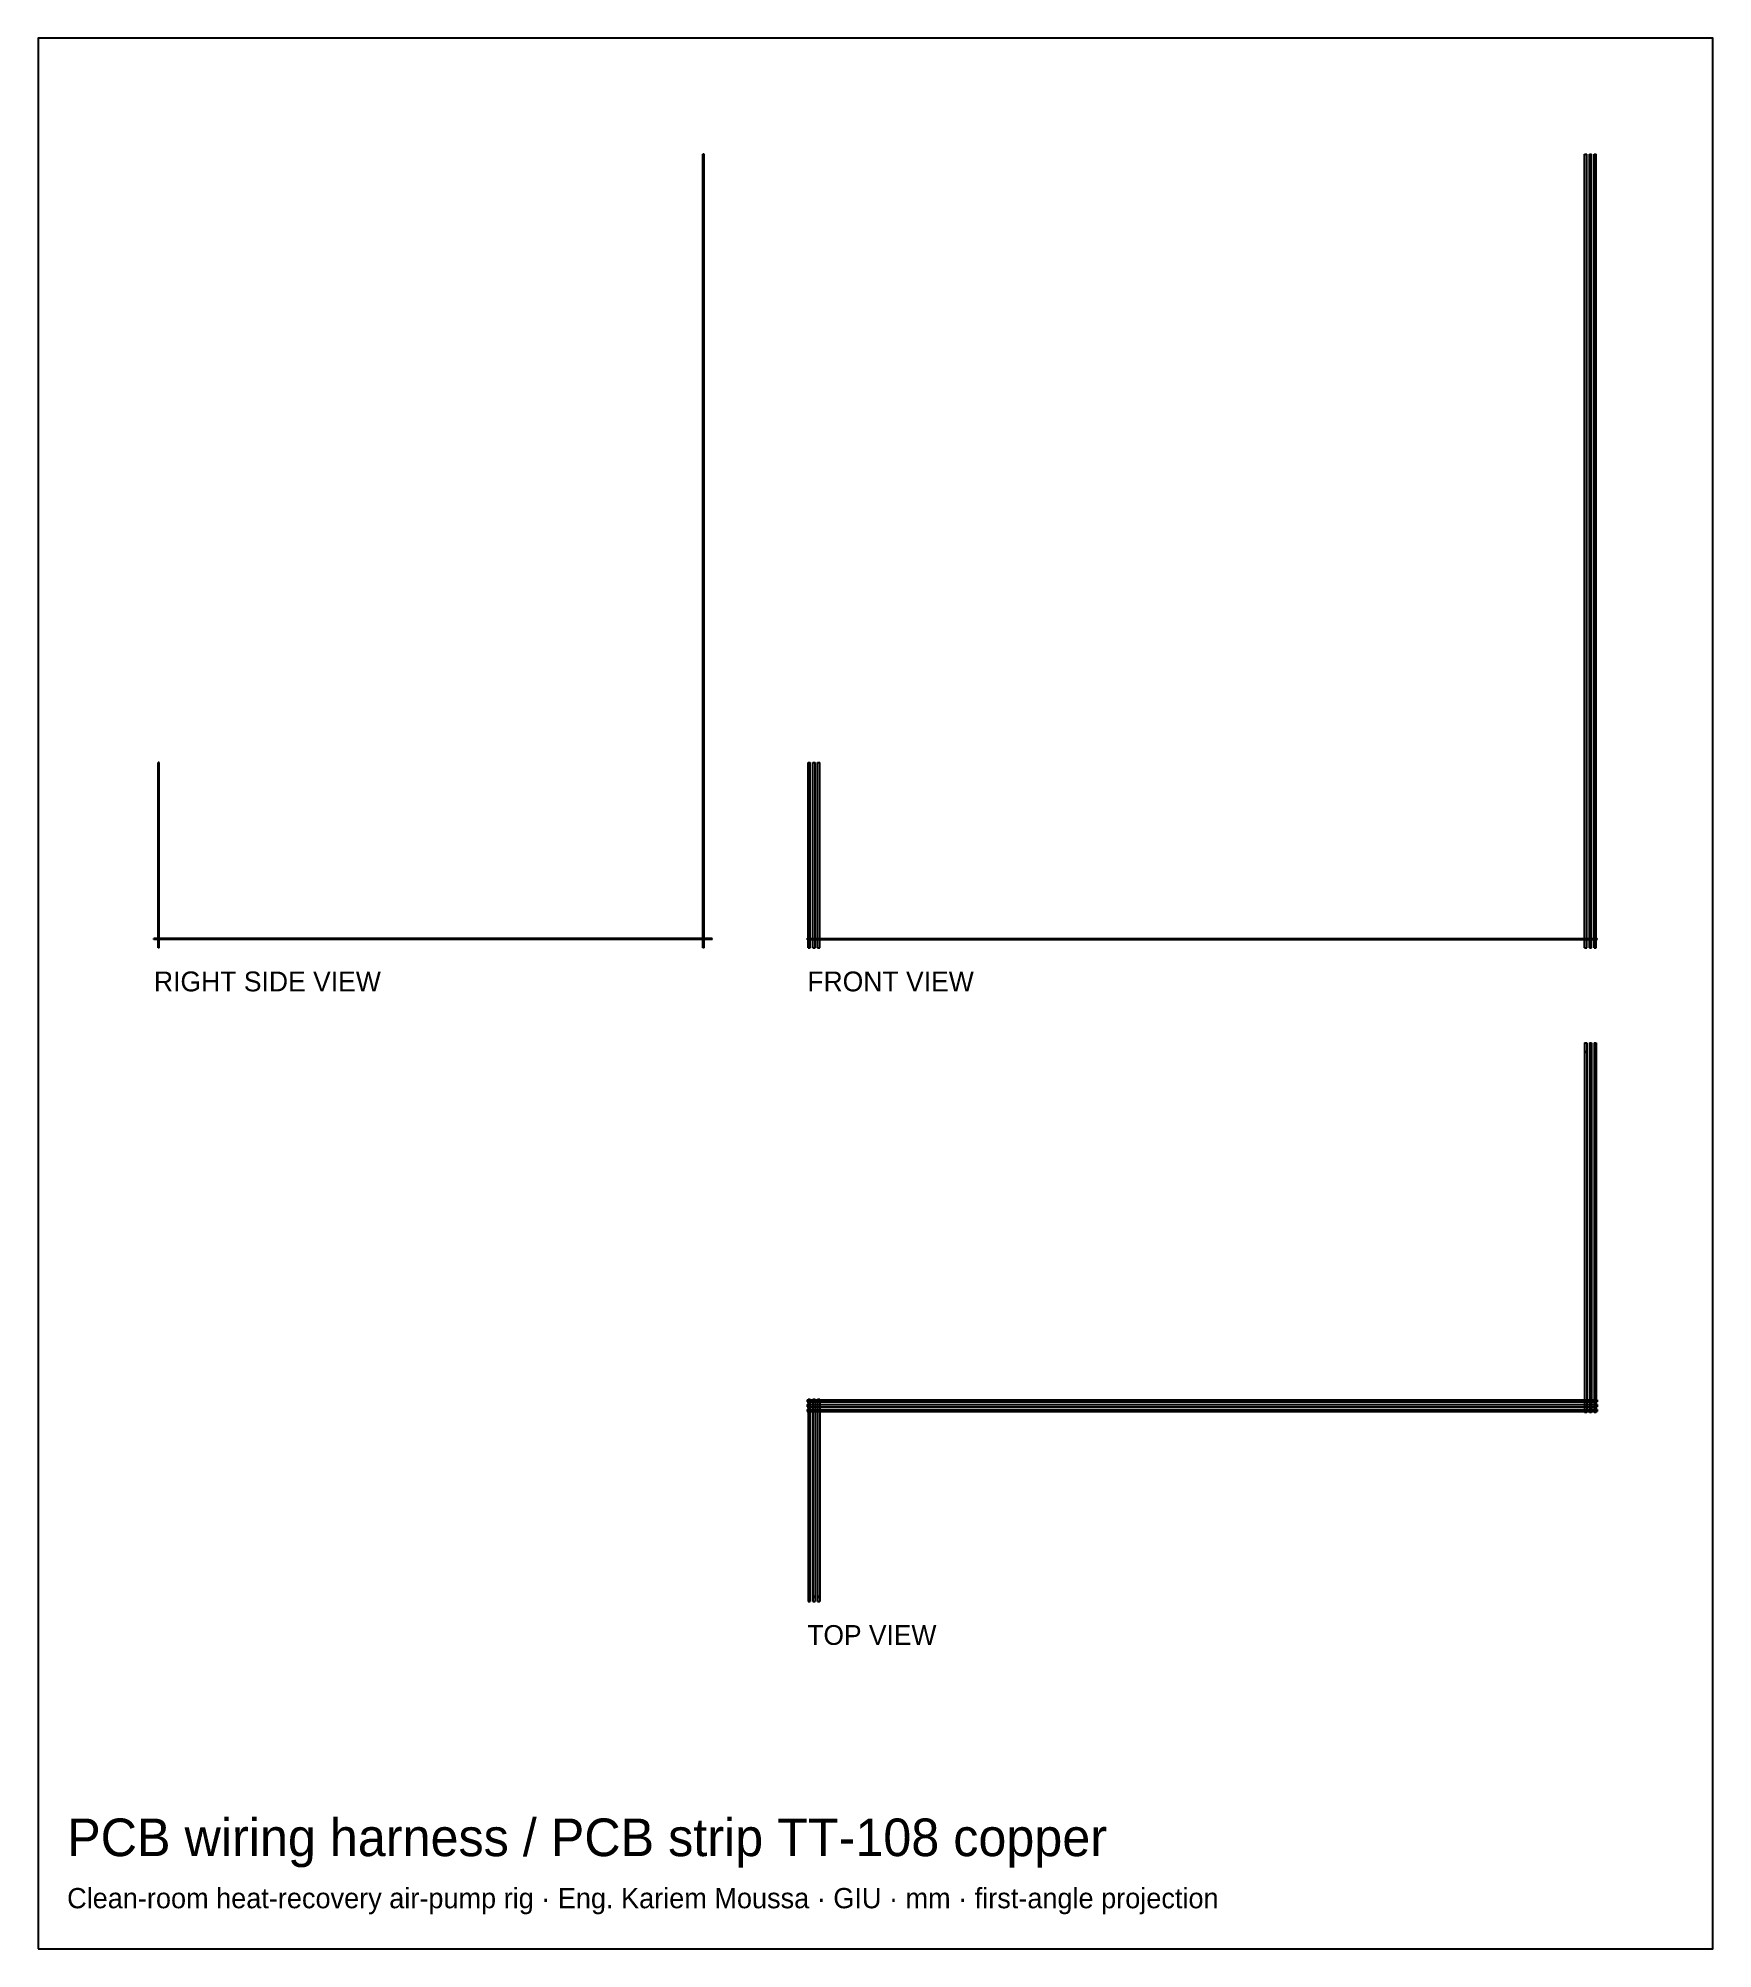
# Model space of a CAD drawing. Header units: millimetres. Extents: x -668 to -101, y -331 to 315.
import ezdxf

# ---------------------------------------------------------------- set-up
doc = ezdxf.new("R2010")
doc.units = ezdxf.units.MM
for name, color, linetype in [('BORDER', 7, 'Continuous'), ('HIDDEN', 8, 'Continuous'), ('TEXT', 5, 'Continuous'), ('VISIBLE', 7, 'Continuous')]:
    doc.layers.add(name, color=color, linetype=linetype)

msp = doc.modelspace()

# ---------------------------------------------------------------- linework, layer by layer
at = {"layer": 'BORDER'}
msp.add_lwpolyline([(-668.3728, -331.1695), (-101.3616, -331.1695), (-101.3616, 315.4384), (-668.3728, 315.4384)], close=True, dxfattribs=at)
at = {"layer": 'HIDDEN'}
for points in [[(-442.9344, 276.25), (-443.2844, 276.25)], [(-443.2844, 7.63), (-443.2844, 276.25)], [(-442.9344, 276.25), (-443.2844, 276.25)], [(-443.2844, 7.63), (-443.2844, 276.25)], [(-442.9344, 276.25), (-443.2844, 276.25)], [(-443.2844, 7.63), (-443.2844, 276.25)], [(-442.9344, 276.25), (-443.2844, 276.25)], [(-443.2844, 7.63), (-443.2844, 276.25)], [(-442.9344, 276.25), (-443.2844, 276.25)], [(-443.2844, 7.63), (-443.2844, 276.25)], [(-442.9344, 7.63), (-442.9344, 276.25)], [(-442.9344, 7.63), (-442.9344, 276.25)], [(-442.9344, 7.63), (-442.9344, 276.25)], [(-442.9344, 7.63), (-442.9344, 276.25)], [(-442.9344, 7.63), (-442.9344, 276.25)], [(-144.75, 276.25), (-144.05, 276.25)], [(-144.75, 7.63), (-144.75, 276.25)], [(-144.05, 7.63), (-144.05, 276.25)], [(-143.15, 276.25), (-142.45, 276.25)], [(-143.15, 7.63), (-143.15, 276.25)], [(-142.45, 7.63), (-142.45, 276.25)], [(-141.55, 276.25), (-140.85, 276.25)], [(-141.55, 7.63), (-141.55, 276.25)], [(-140.85, 7.63), (-140.85, 276.25)], [(-627.4344, 70.35), (-627.7844, 70.35)], [(-627.7844, 7.63), (-627.7844, 70.35)], [(-627.4344, 70.35), (-627.7844, 70.35)], [(-627.7844, 7.63), (-627.7844, 70.35)], [(-627.4344, 70.35), (-627.7844, 70.35)], [(-627.7844, 7.63), (-627.7844, 70.35)], [(-627.4344, 70.35), (-627.7844, 70.35)], [(-627.7844, 7.63), (-627.7844, 70.35)], [(-627.4344, 70.35), (-627.7844, 70.35)], [(-627.7844, 7.63), (-627.7844, 70.35)], [(-627.4344, 7.63), (-627.4344, 70.35)], [(-627.4344, 7.63), (-627.4344, 70.35)], [(-627.4344, 7.63), (-627.4344, 70.35)], [(-627.4344, 7.63), (-627.4344, 70.35)], [(-627.4344, 7.63), (-627.4344, 70.35)], [(-407.65, 70.35), (-406.95, 70.35)], [(-407.65, 7.63), (-407.65, 70.35)], [(-406.95, 7.63), (-406.95, 70.35)], [(-406.05, 70.35), (-405.35, 70.35)], [(-406.05, 7.63), (-406.05, 70.35)], [(-405.35, 7.63), (-405.35, 70.35)], [(-404.45, 70.35), (-403.75, 70.35)], [(-404.45, 7.63), (-404.45, 70.35)], [(-403.75, 7.63), (-403.75, 70.35)], [(-560.6844, 10.73), (-629.1844, 10.73)], [(-629.1844, 10.38), (-629.1844, 10.73)], [(-560.6844, 10.73), (-629.1844, 10.73)], [(-629.1844, 10.38), (-629.1844, 10.73)], [(-560.6844, 10.73), (-629.1844, 10.73)], [(-629.1844, 10.38), (-629.1844, 10.73)], [(-560.6844, 10.73), (-629.1844, 10.73)], [(-629.1844, 10.38), (-629.1844, 10.73)], [(-560.6844, 10.73), (-629.1844, 10.73)], [(-629.1844, 10.38), (-629.1844, 10.73)], [(-560.6844, 10.38), (-629.1844, 10.38)], [(-560.6844, 10.38), (-629.1844, 10.38)], [(-560.6844, 10.38), (-629.1844, 10.38)], [(-560.6844, 10.38), (-629.1844, 10.38)], [(-560.6844, 10.38), (-629.1844, 10.38)], [(-627.4344, 7.63), (-627.7844, 7.63)], [(-627.4344, 7.63), (-627.7844, 7.63)], [(-627.4344, 7.63), (-627.7844, 7.63)], [(-627.4344, 7.63), (-627.7844, 7.63)], [(-627.4344, 7.63), (-627.7844, 7.63)], [(-440.1844, 10.73), (-565.1844, 10.73)], [(-565.1844, 10.38), (-565.1844, 10.73)], [(-440.1844, 10.73), (-565.1844, 10.73)], [(-565.1844, 10.38), (-565.1844, 10.73)], [(-440.1844, 10.73), (-565.1844, 10.73)], [(-565.1844, 10.38), (-565.1844, 10.73)], [(-440.1844, 10.73), (-565.1844, 10.73)], [(-565.1844, 10.38), (-565.1844, 10.73)], [(-440.1844, 10.73), (-565.1844, 10.73)], [(-565.1844, 10.38), (-565.1844, 10.73)], [(-560.6844, 10.73), (-565.1844, 10.73)], [(-440.1844, 10.38), (-565.1844, 10.38)], [(-440.1844, 10.38), (-565.1844, 10.38)], [(-440.1844, 10.38), (-565.1844, 10.38)], [(-440.1844, 10.38), (-565.1844, 10.38)], [(-440.1844, 10.38), (-565.1844, 10.38)], [(-560.6844, 10.38), (-565.1844, 10.38)], [(-564.1844, 10.73), (-564.8844, 10.73)], [(-564.8844, 10.38), (-564.8844, 10.73)], [(-564.1844, 10.38), (-564.8844, 10.38)], [(-564.1844, 10.38), (-564.1844, 10.73)], [(-562.5844, 10.73), (-563.2844, 10.73)], [(-563.2844, 10.38), (-563.2844, 10.73)], [(-562.5844, 10.38), (-563.2844, 10.38)], [(-562.5844, 10.38), (-562.5844, 10.73)], [(-560.9844, 10.73), (-561.6844, 10.73)], [(-561.6844, 10.38), (-561.6844, 10.73)], [(-560.9844, 10.38), (-561.6844, 10.38)], [(-560.9844, 10.38), (-560.9844, 10.73)], [(-560.6844, 10.38), (-560.6844, 10.73)], [(-560.6844, 10.38), (-560.6844, 10.73)], [(-560.6844, 10.38), (-560.6844, 10.73)], [(-560.6844, 10.38), (-560.6844, 10.73)], [(-560.6844, 10.38), (-560.6844, 10.73)], [(-560.6844, 10.38), (-560.6844, 10.73)], [(-442.9344, 7.63), (-443.2844, 7.63)], [(-442.9344, 7.63), (-443.2844, 7.63)], [(-442.9344, 7.63), (-443.2844, 7.63)], [(-442.9344, 7.63), (-443.2844, 7.63)], [(-442.9344, 7.63), (-443.2844, 7.63)], [(-440.1844, 10.38), (-440.1844, 10.73)], [(-440.1844, 10.38), (-440.1844, 10.73)], [(-440.1844, 10.38), (-440.1844, 10.73)], [(-440.1844, 10.38), (-440.1844, 10.73)], [(-440.1844, 10.38), (-440.1844, 10.73)], [(-407.95, 10.73), (-140.55, 10.73)], [(-407.95, 10.73), (-140.55, 10.73)], [(-407.95, 10.38), (-407.95, 10.73)], [(-407.95, 10.38), (-407.95, 10.73)], [(-407.95, 10.73), (-140.55, 10.73)], [(-407.95, 10.73), (-140.55, 10.73)], [(-407.95, 10.38), (-407.95, 10.73)], [(-407.95, 10.38), (-407.95, 10.73)], [(-407.95, 10.73), (-140.55, 10.73)], [(-407.95, 10.38), (-407.95, 10.73)], [(-407.95, 10.38), (-140.55, 10.38)], [(-407.95, 10.38), (-140.55, 10.38)], [(-407.95, 10.38), (-140.55, 10.38)], [(-407.95, 10.38), (-140.55, 10.38)], [(-407.95, 10.38), (-140.55, 10.38)], [(-407.65, 10.73), (-406.95, 10.73)], [(-407.65, 10.73), (-406.95, 10.73)], [(-407.65, 10.38), (-407.65, 10.73)], [(-407.65, 10.38), (-406.95, 10.38)], [(-407.65, 10.38), (-406.95, 10.38)], [(-407.65, 7.63), (-406.95, 7.63)], [(-406.95, 10.38), (-406.95, 10.73)], [(-406.05, 10.73), (-405.35, 10.73)], [(-406.05, 10.73), (-405.35, 10.73)], [(-406.05, 10.38), (-406.05, 10.73)], [(-406.05, 10.38), (-405.35, 10.38)], [(-406.05, 10.38), (-405.35, 10.38)], [(-406.05, 7.63), (-405.35, 7.63)], [(-405.35, 10.38), (-405.35, 10.73)], [(-404.45, 10.73), (-403.75, 10.73)], [(-404.45, 10.73), (-403.75, 10.73)], [(-404.45, 10.38), (-404.45, 10.73)], [(-404.45, 10.38), (-403.75, 10.38)], [(-404.45, 10.38), (-403.75, 10.38)], [(-404.45, 7.63), (-403.75, 7.63)], [(-403.75, 10.38), (-403.75, 10.73)], [(-144.75, 10.38), (-144.75, 10.73)], [(-144.75, 10.73), (-144.05, 10.73)], [(-144.75, 10.38), (-144.75, 10.73)], [(-144.75, 10.38), (-144.05, 10.38)], [(-144.75, 7.63), (-144.05, 7.63)], [(-144.05, 10.38), (-144.05, 10.73)], [(-144.05, 10.38), (-144.05, 10.73)], [(-143.15, 10.38), (-143.15, 10.73)], [(-143.15, 10.73), (-142.45, 10.73)], [(-143.15, 10.38), (-143.15, 10.73)], [(-143.15, 10.38), (-142.45, 10.38)], [(-143.15, 7.63), (-142.45, 7.63)], [(-142.45, 10.38), (-142.45, 10.73)], [(-142.45, 10.38), (-142.45, 10.73)], [(-141.55, 10.38), (-141.55, 10.73)], [(-141.55, 10.73), (-140.85, 10.73)], [(-141.55, 10.38), (-141.55, 10.73)], [(-141.55, 10.38), (-140.85, 10.38)], [(-141.55, 7.63), (-140.85, 7.63)], [(-140.85, 10.38), (-140.85, 10.73)], [(-140.85, 10.38), (-140.85, 10.73)], [(-140.55, 10.38), (-140.55, 10.73)], [(-140.55, 10.38), (-140.55, 10.73)], [(-140.55, 10.38), (-140.55, 10.73)], [(-140.55, 10.38), (-140.55, 10.73)], [(-140.55, 10.38), (-140.55, 10.73)], [(-144.75, -24.6044), (-144.05, -24.6044)], [(-144.75, -24.6044), (-144.75, -149.6044)], [(-144.05, -24.6044), (-144.05, -149.6044)], [(-143.15, -24.6044), (-142.45, -24.6044)], [(-143.15, -24.6044), (-143.15, -149.6044)], [(-142.45, -24.6044), (-142.45, -149.6044)], [(-141.55, -24.6044), (-140.85, -24.6044)], [(-141.55, -24.6044), (-141.55, -149.6044)], [(-140.85, -24.6044), (-140.85, -149.6044)], [(-144.75, -27.3544), (-144.05, -27.3544)], [(-144.75, -27.3544), (-144.75, -27.7044)], [(-144.75, -27.7044), (-144.05, -27.7044)], [(-144.05, -27.3544), (-144.05, -27.7044)], [(-143.15, -27.3544), (-142.45, -27.3544)], [(-143.15, -27.3544), (-143.15, -27.7044)], [(-143.15, -27.7044), (-142.45, -27.7044)], [(-142.45, -27.3544), (-142.45, -27.7044)], [(-141.55, -27.3544), (-140.85, -27.3544)], [(-141.55, -27.3544), (-141.55, -27.7044)], [(-141.55, -27.7044), (-140.85, -27.7044)], [(-140.85, -27.3544), (-140.85, -27.7044)], [(-407.95, -145.4044), (-140.55, -145.4044)], [(-407.95, -145.4044), (-407.95, -146.1044)], [(-407.95, -146.1044), (-140.55, -146.1044)], [(-407.95, -147.0044), (-140.55, -147.0044)], [(-407.95, -147.0044), (-407.95, -147.7044)], [(-407.95, -147.7044), (-140.55, -147.7044)], [(-407.95, -148.6044), (-140.55, -148.6044)], [(-407.95, -148.6044), (-407.95, -149.3044)], [(-407.65, -145.1044), (-406.95, -145.1044)], [(-407.65, -145.1044), (-407.65, -213.6044)], [(-406.95, -145.1044), (-406.95, -213.6044)], [(-406.05, -145.1044), (-405.35, -145.1044)], [(-406.05, -145.1044), (-406.05, -213.6044)], [(-405.35, -145.1044), (-405.35, -213.6044)], [(-404.45, -145.1044), (-403.75, -145.1044)], [(-404.45, -145.1044), (-404.45, -213.6044)], [(-403.75, -145.1044), (-403.75, -213.6044)], [(-140.55, -145.4044), (-140.55, -146.1044)], [(-140.55, -147.0044), (-140.55, -147.7044)], [(-140.55, -148.6044), (-140.55, -149.3044)], [(-407.95, -149.3044), (-140.55, -149.3044)], [(-144.75, -149.6044), (-144.05, -149.6044)], [(-143.15, -149.6044), (-142.45, -149.6044)], [(-141.55, -149.6044), (-140.85, -149.6044)], [(-407.65, -211.8544), (-406.95, -211.8544)], [(-407.65, -211.8544), (-407.65, -212.2044)], [(-407.65, -212.2044), (-406.95, -212.2044)], [(-406.95, -211.8544), (-406.95, -212.2044)], [(-406.05, -211.8544), (-405.35, -211.8544)], [(-406.05, -211.8544), (-406.05, -212.2044)], [(-406.05, -212.2044), (-405.35, -212.2044)], [(-405.35, -211.8544), (-405.35, -212.2044)], [(-404.45, -211.8544), (-403.75, -211.8544)], [(-404.45, -211.8544), (-404.45, -212.2044)], [(-404.45, -212.2044), (-403.75, -212.2044)], [(-403.75, -211.8544), (-403.75, -212.2044)], [(-407.65, -213.6044), (-406.95, -213.6044)], [(-406.05, -213.6044), (-405.35, -213.6044)], [(-404.45, -213.6044), (-403.75, -213.6044)]]:
    msp.add_lwpolyline(points, dxfattribs=at)
at = {"layer": 'VISIBLE'}
for points in [[(-442.9344, 276.25), (-443.2844, 276.25)], [(-443.2844, 7.63), (-443.2844, 276.25)], [(-442.9344, 7.63), (-442.9344, 276.25)], [(-144.75, 276.25), (-144.05, 276.25)], [(-144.75, 10.73), (-144.75, 276.25)], [(-144.05, 10.73), (-144.05, 276.25)], [(-143.15, 276.25), (-142.45, 276.25)], [(-143.15, 10.73), (-143.15, 276.25)], [(-142.45, 10.73), (-142.45, 276.25)], [(-141.55, 276.25), (-140.85, 276.25)], [(-141.55, 10.73), (-141.55, 276.25)], [(-140.85, 10.73), (-140.85, 276.25)], [(-627.4344, 70.35), (-627.7844, 70.35)], [(-627.7844, 7.63), (-627.7844, 70.35)], [(-627.4344, 7.63), (-627.4344, 70.35)], [(-407.65, 70.35), (-406.95, 70.35)], [(-407.65, 7.63), (-407.65, 70.35)], [(-406.95, 7.63), (-406.95, 70.35)], [(-406.05, 70.35), (-405.35, 70.35)], [(-406.05, 7.63), (-406.05, 70.35)], [(-405.35, 7.63), (-405.35, 70.35)], [(-404.45, 70.35), (-403.75, 70.35)], [(-404.45, 7.63), (-404.45, 70.35)], [(-403.75, 7.63), (-403.75, 70.35)], [(-565.1844, 10.73), (-629.1844, 10.73)], [(-629.1844, 10.38), (-629.1844, 10.73)], [(-565.1844, 10.38), (-629.1844, 10.38)], [(-627.4344, 7.63), (-627.7844, 7.63)], [(-440.1844, 10.73), (-565.1844, 10.73)], [(-565.1844, 10.38), (-565.1844, 10.73)], [(-440.1844, 10.38), (-565.1844, 10.38)], [(-564.1844, 10.73), (-564.8844, 10.73)], [(-564.8844, 10.38), (-564.8844, 10.73)], [(-564.1844, 10.38), (-564.8844, 10.38)], [(-564.1844, 10.38), (-564.1844, 10.73)], [(-562.5844, 10.73), (-563.2844, 10.73)], [(-563.2844, 10.38), (-563.2844, 10.73)], [(-562.5844, 10.38), (-563.2844, 10.38)], [(-562.5844, 10.38), (-562.5844, 10.73)], [(-560.9844, 10.73), (-561.6844, 10.73)], [(-561.6844, 10.38), (-561.6844, 10.73)], [(-560.9844, 10.38), (-561.6844, 10.38)], [(-560.9844, 10.38), (-560.9844, 10.73)], [(-442.9344, 7.63), (-443.2844, 7.63)], [(-440.1844, 10.38), (-440.1844, 10.73)], [(-407.95, 10.73), (-407.65, 10.73)], [(-407.95, 10.38), (-407.95, 10.73)], [(-407.95, 10.38), (-407.65, 10.38)], [(-407.65, 10.73), (-406.95, 10.73)], [(-407.65, 10.38), (-407.65, 10.73)], [(-407.65, 10.38), (-406.95, 10.38)], [(-407.65, 7.63), (-406.95, 7.63)], [(-406.95, 10.73), (-406.05, 10.73)], [(-406.95, 10.38), (-406.95, 10.73)], [(-406.95, 10.38), (-406.05, 10.38)], [(-406.05, 10.73), (-405.35, 10.73)], [(-406.05, 10.38), (-406.05, 10.73)], [(-406.05, 10.38), (-405.35, 10.38)], [(-406.05, 7.63), (-405.35, 7.63)], [(-405.35, 10.73), (-404.45, 10.73)], [(-405.35, 10.38), (-405.35, 10.73)], [(-405.35, 10.38), (-404.45, 10.38)], [(-404.45, 10.73), (-403.75, 10.73)], [(-404.45, 10.38), (-404.45, 10.73)], [(-404.45, 10.38), (-403.75, 10.38)], [(-404.45, 7.63), (-403.75, 7.63)], [(-403.75, 10.73), (-140.55, 10.73)], [(-403.75, 10.38), (-403.75, 10.73)], [(-403.75, 10.38), (-140.55, 10.38)], [(-144.75, 10.73), (-144.05, 10.73)], [(-144.75, 10.38), (-144.75, 10.73)], [(-144.75, 7.63), (-144.75, 10.38)], [(-144.75, 10.38), (-144.05, 10.38)], [(-144.75, 7.63), (-144.05, 7.63)], [(-144.05, 10.38), (-144.05, 10.73)], [(-144.05, 7.63), (-144.05, 10.38)], [(-143.15, 10.73), (-142.45, 10.73)], [(-143.15, 10.38), (-143.15, 10.73)], [(-143.15, 7.63), (-143.15, 10.38)], [(-143.15, 10.38), (-142.45, 10.38)], [(-143.15, 7.63), (-142.45, 7.63)], [(-142.45, 10.38), (-142.45, 10.73)], [(-142.45, 7.63), (-142.45, 10.38)], [(-141.55, 10.73), (-140.85, 10.73)], [(-141.55, 10.38), (-141.55, 10.73)], [(-141.55, 7.63), (-141.55, 10.38)], [(-141.55, 10.38), (-140.85, 10.38)], [(-141.55, 7.63), (-140.85, 7.63)], [(-140.85, 10.38), (-140.85, 10.73)], [(-140.85, 7.63), (-140.85, 10.38)], [(-140.55, 10.38), (-140.55, 10.73)], [(-144.75, -24.6044), (-144.05, -24.6044)], [(-144.75, -24.6044), (-144.75, -149.6044)], [(-144.05, -24.6044), (-144.05, -149.6044)], [(-143.15, -24.6044), (-142.45, -24.6044)], [(-143.15, -24.6044), (-143.15, -149.6044)], [(-142.45, -24.6044), (-142.45, -149.6044)], [(-141.55, -24.6044), (-140.85, -24.6044)], [(-141.55, -24.6044), (-141.55, -149.6044)], [(-140.85, -24.6044), (-140.85, -149.6044)], [(-144.75, -27.3544), (-144.05, -27.3544)], [(-144.75, -27.3544), (-144.75, -27.7044)], [(-144.75, -27.7044), (-144.05, -27.7044)], [(-144.05, -27.3544), (-144.05, -27.7044)], [(-143.15, -27.3544), (-142.45, -27.3544)], [(-143.15, -27.3544), (-143.15, -27.7044)], [(-143.15, -27.7044), (-142.45, -27.7044)], [(-142.45, -27.3544), (-142.45, -27.7044)], [(-141.55, -27.3544), (-140.85, -27.3544)], [(-141.55, -27.3544), (-141.55, -27.7044)], [(-141.55, -27.7044), (-140.85, -27.7044)], [(-140.85, -27.3544), (-140.85, -27.7044)], [(-407.95, -145.4044), (-140.55, -145.4044)], [(-407.95, -145.4044), (-407.95, -146.1044)], [(-407.95, -146.1044), (-140.55, -146.1044)], [(-407.95, -147.0044), (-140.55, -147.0044)], [(-407.95, -147.0044), (-407.95, -147.7044)], [(-407.95, -147.7044), (-140.55, -147.7044)], [(-407.95, -148.6044), (-140.55, -148.6044)], [(-407.95, -148.6044), (-407.95, -149.3044)], [(-407.65, -145.1044), (-406.95, -145.1044)], [(-407.65, -145.1044), (-407.65, -213.6044)], [(-406.95, -145.1044), (-406.95, -213.6044)], [(-406.05, -145.1044), (-405.35, -145.1044)], [(-406.05, -145.1044), (-406.05, -213.6044)], [(-405.35, -145.1044), (-405.35, -213.6044)], [(-404.45, -145.1044), (-403.75, -145.1044)], [(-404.45, -145.1044), (-404.45, -213.6044)], [(-403.75, -145.1044), (-403.75, -213.6044)], [(-140.55, -145.4044), (-140.55, -146.1044)], [(-140.55, -147.0044), (-140.55, -147.7044)], [(-140.55, -148.6044), (-140.55, -149.3044)], [(-407.95, -149.3044), (-140.55, -149.3044)], [(-144.75, -149.6044), (-144.05, -149.6044)], [(-143.15, -149.6044), (-142.45, -149.6044)], [(-141.55, -149.6044), (-140.85, -149.6044)], [(-407.65, -211.8544), (-406.95, -211.8544)], [(-407.65, -211.8544), (-407.65, -212.2044)], [(-407.65, -212.2044), (-406.95, -212.2044)], [(-406.95, -211.8544), (-406.95, -212.2044)], [(-406.05, -211.8544), (-405.35, -211.8544)], [(-406.05, -211.8544), (-406.05, -212.2044)], [(-406.05, -212.2044), (-405.35, -212.2044)], [(-405.35, -211.8544), (-405.35, -212.2044)], [(-404.45, -211.8544), (-403.75, -211.8544)], [(-404.45, -211.8544), (-404.45, -212.2044)], [(-404.45, -212.2044), (-403.75, -212.2044)], [(-403.75, -211.8544), (-403.75, -212.2044)], [(-407.65, -213.6044), (-406.95, -213.6044)], [(-406.05, -213.6044), (-405.35, -213.6044)], [(-404.45, -213.6044), (-403.75, -213.6044)]]:
    msp.add_lwpolyline(points, dxfattribs=at)

# ---------------------------------------------------------------- texts
at = {"layer": 'TEXT'}
for s, height, p in [('RIGHT SIDE VIEW', 6.7155, (-629.1844, -7.1441)), ('FRONT VIEW', 6.7155, (-407.95, -7.1441)), ('TOP VIEW', 6.685, (-407.95, -228.3114)), ('PCB wiring harness / PCB strip TT-108 copper', 12.736214, (-658.5757, -299.8188)), ('Clean-room heat-recovery air-pump rig · Eng. Kariem Moussa · GIU · mm · first-angle projection', 6.857962, (-658.5757, -317.4535))]:
    msp.add_text(s, height=height, dxfattribs=at).set_placement(p)

doc.saveas('drawing.dxf')
